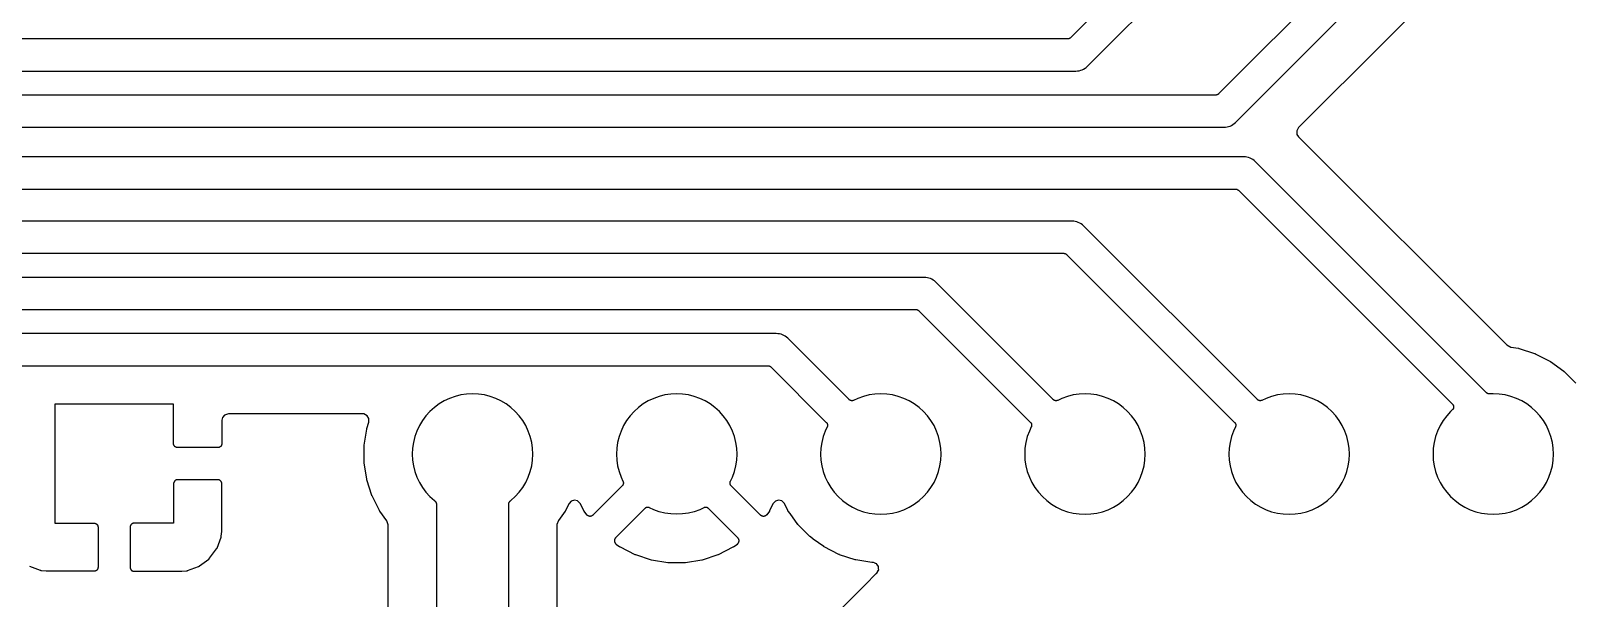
# Model space of a CAD drawing. Header units: metres. Extents: x 46.2 to 140.4, y -137.6 to -43.4.
# Drawn here: x 73.61 to 92.82, y -102.29 to -95.23 of the extents above; entities that cross this region are included whole.
import ezdxf

# ---------------------------------------------------------------- set-up
doc = ezdxf.new("R2010")
doc.units = ezdxf.units.M

msp = doc.modelspace()

# ---------------------------------------------------------------- linework, layer by layer
for points in [[(91.125, -93.275), (88.384, -96.016), (88.383, -96.017), (88.383, -96.018), (88.382, -96.019), (88.381, -96.02), (88.38, -96.02), (88.379, -96.021), (88.378, -96.022), (88.377, -96.022), (88.376, -96.023), (88.375, -96.024), (88.374, -96.024), (88.373, -96.025), (88.371, -96.026), (88.37, -96.026), (88.369, -96.027), (88.368, -96.027), (88.367, -96.028), (88.366, -96.028), (88.365, -96.028), (88.364, -96.029), (88.362, -96.029), (88.361, -96.029), (88.36, -96.03), (88.359, -96.03), (88.358, -96.03), (88.356, -96.03), (88.355, -96.03), (88.354, -96.031), (88.353, -96.031), (88.351, -96.031), (88.35, -96.031), (88.349, -96.031), (70.358, -96.031)], [(88.585, -93.275), (86.544, -95.316), (86.543, -95.317), (86.543, -95.318), (86.542, -95.319), (86.541, -95.32), (86.54, -95.32), (86.539, -95.321), (86.538, -95.322), (86.537, -95.322), (86.536, -95.323), (86.535, -95.324), (86.534, -95.324), (86.533, -95.325), (86.531, -95.326), (86.53, -95.326), (86.529, -95.327), (86.528, -95.327), (86.527, -95.328), (86.526, -95.328), (86.525, -95.328), (86.524, -95.329), (86.522, -95.329), (86.521, -95.329), (86.52, -95.33), (86.519, -95.33), (86.518, -95.33), (86.516, -95.33), (86.515, -95.33), (86.514, -95.331), (86.513, -95.331), (86.511, -95.331), (86.51, -95.331), (86.509, -95.331), (72.198, -95.331)], [(70.256, -96.431), (88.451, -96.431), (88.472, -96.43), (88.492, -96.427), (88.511, -96.422), (88.529, -96.416), (88.547, -96.407), (88.564, -96.397), (88.58, -96.386), (88.595, -96.372), (91.408, -93.558)], [(72.096, -95.731), (86.611, -95.731), (86.632, -95.73), (86.652, -95.727), (86.671, -95.722), (86.689, -95.716), (86.707, -95.707), (86.724, -95.697), (86.74, -95.686), (86.755, -95.672), (88.868, -93.558)], [(91.571, -94.245), (89.381, -96.434), (89.358, -96.477), (89.361, -96.519), (89.38, -96.548), (91.973, -99.141), (92.021, -99.167), (92.116, -99.182), (92.117, -99.182), (92.118, -99.182), (92.119, -99.183), (92.12, -99.183), (92.122, -99.183), (92.123, -99.184), (92.124, -99.184), (92.318, -99.247), (92.319, -99.248), (92.32, -99.248), (92.321, -99.248), (92.323, -99.249), (92.324, -99.249), (92.325, -99.25), (92.326, -99.25), (92.508, -99.343), (92.508, -99.343), (92.508, -99.343), (92.508, -99.343), (92.508, -99.343), (92.509, -99.344), (92.51, -99.344), (92.511, -99.345), (92.512, -99.346), (92.514, -99.347), (92.515, -99.347), (92.68, -99.468), (92.681, -99.468), (92.682, -99.469), (92.683, -99.47), (92.684, -99.47), (92.685, -99.471), (92.685, -99.472), (92.686, -99.473), (92.831, -99.617)], [(68.485, -97.2), (88.596, -97.2), (88.598, -97.2), (88.599, -97.2), (88.6, -97.2), (88.601, -97.2), (88.603, -97.201), (88.604, -97.201), (88.605, -97.201), (88.606, -97.201), (88.607, -97.201), (88.609, -97.202), (88.61, -97.202), (88.611, -97.202), (88.612, -97.203), (88.613, -97.203), (88.614, -97.203), (88.616, -97.204), (88.617, -97.204), (88.618, -97.205), (88.619, -97.205), (88.62, -97.206), (88.621, -97.207), (88.622, -97.207), (88.623, -97.208), (88.624, -97.209), (88.625, -97.209), (88.626, -97.21), (88.627, -97.211), (88.628, -97.211), (88.629, -97.212), (88.63, -97.213), (88.631, -97.214), (88.632, -97.215), (91.296, -99.879), (91.297, -99.88), (91.297, -99.88), (91.298, -99.881), (91.299, -99.882), (91.3, -99.883), (91.3, -99.884), (91.301, -99.885), (91.302, -99.886), (91.303, -99.887), (91.303, -99.888), (91.304, -99.889), (91.304, -99.89), (91.305, -99.892), (91.305, -99.893), (91.306, -99.894), (91.306, -99.895), (91.307, -99.896), (91.307, -99.897), (91.308, -99.898), (91.308, -99.9), (91.308, -99.901), (91.309, -99.902), (91.309, -99.903), (91.309, -99.904), (91.31, -99.905), (91.31, -99.907), (91.31, -99.908), (91.31, -99.909), (91.31, -99.91), (91.31, -99.912), (91.31, -99.913), (91.31, -99.914), (91.31, -99.915), (91.31, -99.916), (91.31, -99.918), (91.31, -99.919), (91.31, -99.92), (91.31, -99.921), (91.31, -99.922), (91.309, -99.923), (91.309, -99.924), (91.309, -99.926), (91.309, -99.927), (91.308, -99.928), (91.308, -99.929), (91.308, -99.93), (91.307, -99.931), (91.307, -99.932), (91.306, -99.933), (91.306, -99.934), (91.306, -99.935), (91.305, -99.936), (91.304, -99.937), (91.304, -99.938), (91.303, -99.939), (91.303, -99.94), (91.302, -99.941), (91.301, -99.942), (91.301, -99.943), (91.3, -99.944), (91.299, -99.945), (91.299, -99.946), (91.298, -99.947), (91.297, -99.948), (91.296, -99.949), (91.296, -99.949), (91.295, -99.95), (91.294, -99.951), (91.273, -99.97), (91.224, -100.024), (91.18, -100.083), (91.142, -100.146), (91.111, -100.213), (91.086, -100.282), (91.068, -100.354), (91.057, -100.426), (91.054, -100.5), (91.057, -100.574), (91.068, -100.646), (91.086, -100.718), (91.111, -100.787), (91.142, -100.854), (91.18, -100.917), (91.224, -100.976), (91.273, -101.03), (91.328, -101.08), (91.387, -101.124), (91.45, -101.161), (91.517, -101.193), (91.586, -101.218), (91.657, -101.236), (91.73, -101.246), (91.804, -101.25), (91.877, -101.246), (91.95, -101.236), (92.021, -101.218), (92.091, -101.193), (92.157, -101.161), (92.22, -101.124), (92.279, -101.08), (92.334, -101.03), (92.383, -100.976), (92.427, -100.917), (92.465, -100.854), (92.496, -100.787), (92.521, -100.718), (92.539, -100.646), (92.55, -100.574), (92.554, -100.5), (92.55, -100.426), (92.539, -100.354), (92.521, -100.282), (92.496, -100.213), (92.465, -100.146), (92.427, -100.083), (92.383, -100.024), (92.334, -99.97), (92.279, -99.92), (92.22, -99.876), (92.157, -99.839), (92.091, -99.807), (92.021, -99.782), (91.95, -99.764), (91.877, -99.754), (91.804, -99.75), (91.759, -99.752), (91.757, -99.752), (91.756, -99.752), (91.755, -99.752), (91.754, -99.752), (91.752, -99.752), (91.751, -99.752), (91.75, -99.752), (91.749, -99.752), (91.748, -99.752), (91.746, -99.751), (91.745, -99.751), (91.744, -99.751), (91.743, -99.751), (91.742, -99.75), (91.74, -99.75), (91.739, -99.749), (91.738, -99.749), (91.737, -99.749), (91.736, -99.748), (91.735, -99.748), (91.734, -99.747), (91.732, -99.746), (91.731, -99.746), (91.73, -99.745), (91.729, -99.745), (91.728, -99.744), (91.727, -99.743), (91.726, -99.742), (91.725, -99.742), (91.724, -99.741), (91.723, -99.74), (91.722, -99.739), (91.722, -99.739), (91.721, -99.738), (88.842, -96.859), (88.827, -96.845), (88.811, -96.834), (88.794, -96.824), (88.777, -96.815), (88.758, -96.809), (88.739, -96.804), (88.72, -96.801), (88.699, -96.8), (68.587, -96.8)], [(66.238, -98), (86.46, -98), (86.461, -98), (86.462, -98), (86.464, -98), (86.465, -98), (86.466, -98.001), (86.467, -98.001), (86.469, -98.001), (86.47, -98.001), (86.471, -98.001), (86.472, -98.002), (86.473, -98.002), (86.475, -98.002), (86.476, -98.003), (86.477, -98.003), (86.478, -98.003), (86.479, -98.004), (86.48, -98.004), (86.481, -98.005), (86.482, -98.005), (86.484, -98.006), (86.485, -98.007), (86.486, -98.007), (86.487, -98.008), (86.488, -98.009), (86.489, -98.009), (86.49, -98.01), (86.491, -98.011), (86.492, -98.011), (86.493, -98.012), (86.494, -98.013), (86.494, -98.014), (86.495, -98.015), (88.585, -100.105), (88.586, -100.106), (88.587, -100.106), (88.588, -100.107), (88.589, -100.108), (88.589, -100.109), (88.59, -100.11), (88.591, -100.111), (88.592, -100.112), (88.592, -100.113), (88.593, -100.114), (88.593, -100.115), (88.594, -100.116), (88.595, -100.118), (88.595, -100.119), (88.596, -100.12), (88.596, -100.121), (88.597, -100.122), (88.597, -100.123), (88.597, -100.124), (88.598, -100.126), (88.598, -100.127), (88.598, -100.128), (88.599, -100.129), (88.599, -100.13), (88.599, -100.132), (88.599, -100.133), (88.6, -100.134), (88.6, -100.135), (88.6, -100.136), (88.6, -100.138), (88.6, -100.139), (88.6, -100.14), (88.6, -100.141), (88.6, -100.143), (88.6, -100.144), (88.6, -100.145), (88.6, -100.146), (88.599, -100.147), (88.599, -100.148), (88.599, -100.15), (88.599, -100.151), (88.598, -100.152), (88.598, -100.154), (88.598, -100.155), (88.597, -100.156), (88.597, -100.157), (88.597, -100.158), (88.596, -100.159), (88.596, -100.16), (88.595, -100.161), (88.571, -100.213), (88.546, -100.282), (88.528, -100.354), (88.517, -100.426), (88.514, -100.5), (88.517, -100.574), (88.528, -100.646), (88.546, -100.718), (88.571, -100.787), (88.602, -100.854), (88.64, -100.917), (88.684, -100.976), (88.733, -101.03), (88.788, -101.08), (88.847, -101.124), (88.91, -101.161), (88.977, -101.193), (89.046, -101.218), (89.117, -101.236), (89.19, -101.246), (89.264, -101.25), (89.337, -101.246), (89.41, -101.236), (89.481, -101.218), (89.551, -101.193), (89.617, -101.161), (89.68, -101.124), (89.739, -101.08), (89.794, -101.03), (89.843, -100.976), (89.887, -100.917), (89.925, -100.854), (89.956, -100.787), (89.981, -100.718), (89.999, -100.646), (90.01, -100.574), (90.014, -100.5), (90.01, -100.426), (89.999, -100.354), (89.981, -100.282), (89.956, -100.213), (89.925, -100.146), (89.887, -100.083), (89.843, -100.024), (89.794, -99.97), (89.739, -99.92), (89.68, -99.876), (89.617, -99.839), (89.551, -99.807), (89.481, -99.782), (89.41, -99.764), (89.337, -99.754), (89.264, -99.75), (89.19, -99.754), (89.117, -99.764), (89.046, -99.782), (88.977, -99.807), (88.925, -99.832), (88.924, -99.832), (88.923, -99.833), (88.921, -99.833), (88.92, -99.833), (88.919, -99.834), (88.918, -99.834), (88.917, -99.834), (88.916, -99.835), (88.915, -99.835), (88.913, -99.835), (88.912, -99.836), (88.911, -99.836), (88.91, -99.836), (88.909, -99.836), (88.908, -99.836), (88.906, -99.836), (88.905, -99.836), (88.904, -99.836), (88.902, -99.836), (88.901, -99.836), (88.9, -99.836), (88.899, -99.836), (88.898, -99.836), (88.896, -99.836), (88.895, -99.836), (88.894, -99.835), (88.893, -99.835), (88.892, -99.835), (88.89, -99.835), (88.889, -99.834), (88.888, -99.834), (88.887, -99.833), (88.886, -99.833), (88.885, -99.833), (88.883, -99.832), (88.882, -99.832), (88.881, -99.831), (88.88, -99.83), (88.879, -99.83), (88.878, -99.829), (88.877, -99.829), (88.876, -99.828), (88.875, -99.827), (88.874, -99.826), (88.873, -99.826), (88.872, -99.825), (88.871, -99.824), (88.87, -99.823), (88.869, -99.823), (88.868, -99.822), (86.706, -97.659), (86.691, -97.645), (86.675, -97.634), (86.658, -97.624), (86.64, -97.615), (86.622, -97.609), (86.603, -97.604), (86.583, -97.601), (86.562, -97.6), (66.34, -97.6)], [(64.905, -98.7), (84.62, -98.7), (84.621, -98.7), (84.622, -98.7), (84.624, -98.7), (84.625, -98.7), (84.626, -98.701), (84.627, -98.701), (84.629, -98.701), (84.63, -98.701), (84.631, -98.701), (84.632, -98.702), (84.633, -98.702), (84.635, -98.702), (84.636, -98.703), (84.637, -98.703), (84.638, -98.703), (84.639, -98.704), (84.64, -98.704), (84.641, -98.705), (84.642, -98.705), (84.644, -98.706), (84.645, -98.707), (84.646, -98.707), (84.647, -98.708), (84.648, -98.709), (84.649, -98.709), (84.65, -98.71), (84.651, -98.711), (84.652, -98.711), (84.653, -98.712), (84.654, -98.713), (84.654, -98.714), (84.655, -98.715), (86.045, -100.105), (86.046, -100.106), (86.047, -100.106), (86.048, -100.107), (86.049, -100.108), (86.049, -100.109), (86.05, -100.11), (86.051, -100.111), (86.052, -100.112), (86.052, -100.113), (86.053, -100.114), (86.053, -100.115), (86.054, -100.116), (86.055, -100.118), (86.055, -100.119), (86.056, -100.12), (86.056, -100.121), (86.057, -100.122), (86.057, -100.123), (86.057, -100.124), (86.058, -100.126), (86.058, -100.127), (86.058, -100.128), (86.059, -100.129), (86.059, -100.13), (86.059, -100.132), (86.059, -100.133), (86.06, -100.134), (86.06, -100.135), (86.06, -100.136), (86.06, -100.138), (86.06, -100.139), (86.06, -100.14), (86.06, -100.141), (86.06, -100.143), (86.06, -100.144), (86.06, -100.145), (86.06, -100.146), (86.059, -100.147), (86.059, -100.148), (86.059, -100.15), (86.059, -100.151), (86.058, -100.152), (86.058, -100.154), (86.058, -100.155), (86.057, -100.156), (86.057, -100.157), (86.057, -100.158), (86.056, -100.159), (86.056, -100.16), (86.055, -100.161), (86.031, -100.213), (86.006, -100.282), (85.988, -100.354), (85.977, -100.426), (85.974, -100.5), (85.977, -100.574), (85.988, -100.646), (86.006, -100.718), (86.031, -100.787), (86.062, -100.854), (86.1, -100.917), (86.144, -100.976), (86.193, -101.03), (86.248, -101.08), (86.307, -101.124), (86.37, -101.161), (86.437, -101.193), (86.506, -101.218), (86.577, -101.236), (86.65, -101.246), (86.724, -101.25), (86.797, -101.246), (86.87, -101.236), (86.941, -101.218), (87.011, -101.193), (87.077, -101.161), (87.14, -101.124), (87.199, -101.08), (87.254, -101.03), (87.303, -100.976), (87.347, -100.917), (87.385, -100.854), (87.416, -100.787), (87.441, -100.718), (87.459, -100.646), (87.47, -100.574), (87.474, -100.5), (87.47, -100.426), (87.459, -100.354), (87.441, -100.282), (87.416, -100.213), (87.385, -100.146), (87.347, -100.083), (87.303, -100.024), (87.254, -99.97), (87.199, -99.92), (87.14, -99.876), (87.077, -99.839), (87.011, -99.807), (86.941, -99.782), (86.87, -99.764), (86.797, -99.754), (86.724, -99.75), (86.65, -99.754), (86.577, -99.764), (86.506, -99.782), (86.437, -99.807), (86.385, -99.832), (86.384, -99.832), (86.383, -99.833), (86.381, -99.833), (86.38, -99.833), (86.379, -99.834), (86.378, -99.834), (86.377, -99.834), (86.376, -99.835), (86.375, -99.835), (86.373, -99.835), (86.372, -99.836), (86.371, -99.836), (86.37, -99.836), (86.369, -99.836), (86.368, -99.836), (86.366, -99.836), (86.365, -99.836), (86.364, -99.836), (86.362, -99.836), (86.361, -99.836), (86.36, -99.836), (86.359, -99.836), (86.358, -99.836), (86.356, -99.836), (86.355, -99.836), (86.354, -99.835), (86.353, -99.835), (86.352, -99.835), (86.35, -99.835), (86.349, -99.834), (86.348, -99.834), (86.347, -99.833), (86.346, -99.833), (86.345, -99.833), (86.343, -99.832), (86.342, -99.832), (86.341, -99.831), (86.34, -99.83), (86.339, -99.83), (86.338, -99.829), (86.337, -99.829), (86.336, -99.828), (86.335, -99.827), (86.334, -99.826), (86.333, -99.826), (86.332, -99.825), (86.331, -99.824), (86.33, -99.823), (86.329, -99.823), (86.328, -99.822), (84.866, -98.359), (84.851, -98.345), (84.835, -98.334), (84.818, -98.324), (84.8, -98.315), (84.782, -98.309), (84.763, -98.304), (84.743, -98.301), (84.722, -98.3), (65.007, -98.3)], [(63.065, -99.4), (82.78, -99.4), (82.781, -99.4), (82.782, -99.4), (82.784, -99.4), (82.785, -99.4), (82.786, -99.401), (82.787, -99.401), (82.789, -99.401), (82.79, -99.401), (82.791, -99.401), (82.792, -99.402), (82.793, -99.402), (82.795, -99.402), (82.796, -99.403), (82.797, -99.403), (82.798, -99.403), (82.799, -99.404), (82.8, -99.404), (82.801, -99.405), (82.802, -99.405), (82.804, -99.406), (82.805, -99.407), (82.806, -99.407), (82.807, -99.408), (82.808, -99.409), (82.809, -99.409), (82.81, -99.41), (82.811, -99.411), (82.812, -99.411), (82.813, -99.412), (82.814, -99.413), (82.814, -99.414), (82.815, -99.415), (83.505, -100.105), (83.506, -100.106), (83.507, -100.106), (83.508, -100.107), (83.509, -100.108), (83.509, -100.109), (83.51, -100.11), (83.511, -100.111), (83.512, -100.112), (83.512, -100.113), (83.513, -100.114), (83.513, -100.115), (83.514, -100.116), (83.515, -100.118), (83.515, -100.119), (83.516, -100.12), (83.516, -100.121), (83.517, -100.122), (83.517, -100.123), (83.517, -100.124), (83.518, -100.126), (83.518, -100.127), (83.518, -100.128), (83.519, -100.129), (83.519, -100.13), (83.519, -100.132), (83.519, -100.133), (83.52, -100.134), (83.52, -100.135), (83.52, -100.136), (83.52, -100.138), (83.52, -100.139), (83.52, -100.14), (83.52, -100.141), (83.52, -100.143), (83.52, -100.144), (83.52, -100.145), (83.52, -100.146), (83.519, -100.147), (83.519, -100.148), (83.519, -100.15), (83.519, -100.151), (83.518, -100.152), (83.518, -100.154), (83.518, -100.155), (83.517, -100.156), (83.517, -100.157), (83.517, -100.158), (83.516, -100.159), (83.516, -100.16), (83.515, -100.161), (83.491, -100.213), (83.466, -100.282), (83.448, -100.354), (83.437, -100.426), (83.434, -100.5), (83.437, -100.574), (83.448, -100.646), (83.466, -100.718), (83.491, -100.787), (83.522, -100.854), (83.56, -100.917), (83.604, -100.976), (83.653, -101.03), (83.708, -101.08), (83.767, -101.124), (83.83, -101.161), (83.897, -101.193), (83.966, -101.218), (84.037, -101.236), (84.11, -101.246), (84.184, -101.25), (84.257, -101.246), (84.33, -101.236), (84.401, -101.218), (84.471, -101.193), (84.537, -101.161), (84.6, -101.124), (84.659, -101.08), (84.714, -101.03), (84.763, -100.976), (84.807, -100.917), (84.845, -100.854), (84.876, -100.787), (84.901, -100.718), (84.919, -100.646), (84.93, -100.574), (84.934, -100.5), (84.93, -100.426), (84.919, -100.354), (84.901, -100.282), (84.876, -100.213), (84.845, -100.146), (84.807, -100.083), (84.763, -100.024), (84.714, -99.97), (84.659, -99.92), (84.6, -99.876), (84.537, -99.839), (84.471, -99.807), (84.401, -99.782), (84.33, -99.764), (84.257, -99.754), (84.184, -99.75), (84.11, -99.754), (84.037, -99.764), (83.966, -99.782), (83.897, -99.807), (83.845, -99.832), (83.844, -99.832), (83.843, -99.833), (83.841, -99.833), (83.84, -99.833), (83.839, -99.834), (83.838, -99.834), (83.837, -99.834), (83.836, -99.835), (83.835, -99.835), (83.833, -99.835), (83.832, -99.836), (83.831, -99.836), (83.83, -99.836), (83.829, -99.836), (83.828, -99.836), (83.826, -99.836), (83.825, -99.836), (83.824, -99.836), (83.822, -99.836), (83.821, -99.836), (83.82, -99.836), (83.819, -99.836), (83.818, -99.836), (83.816, -99.836), (83.815, -99.836), (83.814, -99.835), (83.813, -99.835), (83.812, -99.835), (83.81, -99.835), (83.809, -99.834), (83.808, -99.834), (83.807, -99.833), (83.806, -99.833), (83.805, -99.833), (83.803, -99.832), (83.802, -99.832), (83.801, -99.831), (83.8, -99.83), (83.799, -99.83), (83.798, -99.829), (83.797, -99.829), (83.796, -99.828), (83.795, -99.827), (83.794, -99.826), (83.793, -99.826), (83.792, -99.825), (83.791, -99.824), (83.79, -99.823), (83.789, -99.823), (83.788, -99.822), (83.026, -99.059), (83.011, -99.045), (82.995, -99.034), (82.978, -99.024), (82.96, -99.015), (82.942, -99.009), (82.923, -99.004), (82.903, -99.001), (82.882, -99), (63.167, -99)], [(78.053, -104.702), (78.053, -101.383), (78.038, -101.331), (77.951, -101.211), (77.95, -101.21), (77.949, -101.209), (77.949, -101.208), (77.948, -101.207), (77.947, -101.205), (77.947, -101.204), (77.854, -101.022), (77.853, -101.021), (77.853, -101.02), (77.852, -101.019), (77.852, -101.018), (77.851, -101.017), (77.851, -101.016), (77.851, -101.015), (77.788, -100.82), (77.787, -100.819), (77.787, -100.818), (77.787, -100.817), (77.786, -100.816), (77.786, -100.814), (77.786, -100.813), (77.786, -100.812), (77.754, -100.61), (77.754, -100.609), (77.753, -100.608), (77.753, -100.607), (77.753, -100.606), (77.753, -100.604), (77.753, -100.603), (77.753, -100.602), (77.753, -100.398), (77.753, -100.397), (77.753, -100.396), (77.753, -100.394), (77.753, -100.393), (77.753, -100.392), (77.754, -100.391), (77.754, -100.39), (77.786, -100.188), (77.786, -100.187), (77.786, -100.186), (77.786, -100.186), (77.786, -100.185), (77.787, -100.184), (77.787, -100.183), (77.787, -100.181), (77.788, -100.18), (77.812, -100.104), (77.814, -100.056), (77.793, -100.022), (77.752, -100.001), (77.742, -100.001), (76.065, -100.001), (76.019, -100.014), (75.991, -100.046), (75.984, -100.08), (75.984, -100.37), (75.984, -100.371), (75.984, -100.372), (75.983, -100.374), (75.983, -100.375), (75.983, -100.376), (75.983, -100.377), (75.983, -100.379), (75.983, -100.38), (75.982, -100.381), (75.982, -100.382), (75.982, -100.383), (75.981, -100.385), (75.981, -100.386), (75.981, -100.387), (75.98, -100.388), (75.98, -100.389), (75.979, -100.39), (75.979, -100.391), (75.978, -100.392), (75.978, -100.394), (75.977, -100.395), (75.976, -100.396), (75.976, -100.397), (75.975, -100.398), (75.974, -100.399), (75.974, -100.4), (75.973, -100.401), (75.972, -100.402), (75.971, -100.403), (75.971, -100.404), (75.97, -100.404), (75.969, -100.405), (75.968, -100.406), (75.967, -100.407), (75.966, -100.408), (75.965, -100.409), (75.964, -100.409), (75.963, -100.41), (75.962, -100.411), (75.961, -100.412), (75.96, -100.412), (75.959, -100.413), (75.958, -100.414), (75.957, -100.414), (75.956, -100.415), (75.955, -100.415), (75.954, -100.416), (75.953, -100.416), (75.952, -100.417), (75.95, -100.417), (75.949, -100.417), (75.948, -100.418), (75.947, -100.418), (75.946, -100.419), (75.945, -100.419), (75.943, -100.419), (75.942, -100.419), (75.941, -100.419), (75.94, -100.42), (75.939, -100.42), (75.937, -100.42), (75.936, -100.42), (75.935, -100.42), (75.934, -100.42), (75.434, -100.42), (75.432, -100.42), (75.431, -100.42), (75.43, -100.42), (75.429, -100.42), (75.427, -100.42), (75.426, -100.419), (75.425, -100.419), (75.424, -100.419), (75.423, -100.419), (75.421, -100.419), (75.42, -100.418), (75.419, -100.418), (75.418, -100.417), (75.417, -100.417), (75.416, -100.417), (75.414, -100.416), (75.413, -100.416), (75.412, -100.415), (75.411, -100.415), (75.41, -100.414), (75.409, -100.414), (75.408, -100.413), (75.407, -100.412), (75.406, -100.412), (75.405, -100.411), (75.404, -100.41), (75.403, -100.409), (75.402, -100.409), (75.401, -100.408), (75.4, -100.407), (75.399, -100.406), (75.398, -100.405), (75.397, -100.404), (75.397, -100.404), (75.396, -100.403), (75.395, -100.402), (75.394, -100.401), (75.393, -100.4), (75.393, -100.399), (75.392, -100.398), (75.391, -100.397), (75.391, -100.396), (75.39, -100.395), (75.39, -100.394), (75.389, -100.392), (75.388, -100.391), (75.388, -100.39), (75.387, -100.389), (75.387, -100.388), (75.387, -100.387), (75.386, -100.386), (75.386, -100.385), (75.385, -100.383), (75.385, -100.382), (75.385, -100.381), (75.385, -100.38), (75.384, -100.379), (75.384, -100.377), (75.384, -100.376), (75.384, -100.375), (75.384, -100.374), (75.384, -100.372), (75.384, -100.371), (75.384, -100.37), (75.384, -99.88), (73.904, -99.88), (73.904, -101.36), (74.394, -101.36), (74.395, -101.36), (74.396, -101.36), (74.397, -101.36), (74.399, -101.36), (74.4, -101.36), (74.401, -101.361), (74.402, -101.361), (74.403, -101.361), (74.405, -101.361), (74.406, -101.361), (74.407, -101.362), (74.408, -101.362), (74.409, -101.363), (74.41, -101.363), (74.412, -101.363), (74.413, -101.364), (74.414, -101.364), (74.415, -101.365), (74.416, -101.365), (74.417, -101.366), (74.418, -101.366), (74.419, -101.367), (74.42, -101.368), (74.421, -101.368), (74.422, -101.369), (74.423, -101.37), (74.424, -101.371), (74.425, -101.371), (74.426, -101.372), (74.427, -101.373), (74.428, -101.374), (74.429, -101.375), (74.43, -101.376), (74.431, -101.376), (74.431, -101.377), (74.432, -101.378), (74.433, -101.379), (74.434, -101.38), (74.434, -101.381), (74.435, -101.382), (74.436, -101.383), (74.436, -101.384), (74.437, -101.385), (74.438, -101.386), (74.438, -101.388), (74.439, -101.389), (74.439, -101.39), (74.44, -101.391), (74.44, -101.392), (74.441, -101.393), (74.441, -101.394), (74.441, -101.395), (74.442, -101.397), (74.442, -101.398), (74.442, -101.399), (74.443, -101.4), (74.443, -101.401), (74.443, -101.403), (74.443, -101.404), (74.443, -101.405), (74.443, -101.406), (74.444, -101.408), (74.444, -101.409), (74.444, -101.41), (74.444, -101.91), (74.444, -101.911), (74.444, -101.912), (74.443, -101.914), (74.443, -101.915), (74.443, -101.916), (74.443, -101.917), (74.443, -101.919), (74.443, -101.92), (74.442, -101.921), (74.442, -101.922), (74.442, -101.923), (74.441, -101.925), (74.441, -101.926), (74.441, -101.927), (74.44, -101.928), (74.44, -101.929), (74.439, -101.93), (74.439, -101.931), (74.438, -101.932), (74.438, -101.934), (74.437, -101.935), (74.436, -101.936), (74.436, -101.937), (74.435, -101.938), (74.434, -101.939), (74.434, -101.94), (74.433, -101.941), (74.432, -101.942), (74.431, -101.943), (74.431, -101.944), (74.43, -101.944), (74.429, -101.945), (74.428, -101.946), (74.427, -101.947), (74.426, -101.948), (74.425, -101.949), (74.424, -101.949), (74.423, -101.95), (74.422, -101.951), (74.421, -101.952), (74.42, -101.952), (74.419, -101.953), (74.418, -101.954), (74.417, -101.954), (74.416, -101.955), (74.415, -101.955), (74.414, -101.956), (74.413, -101.956), (74.412, -101.957), (74.41, -101.957), (74.409, -101.957), (74.408, -101.958), (74.407, -101.958), (74.406, -101.959), (74.405, -101.959), (74.403, -101.959), (74.402, -101.959), (74.401, -101.959), (74.4, -101.96), (74.399, -101.96), (74.397, -101.96), (74.396, -101.96), (74.395, -101.96), (74.394, -101.96), (73.806, -101.96), (73.804, -101.96), (73.803, -101.96), (73.803, -101.96), (73.802, -101.96), (73.8, -101.96), (73.741, -101.953), (73.74, -101.953), (73.739, -101.953), (73.737, -101.953), (73.736, -101.953), (73.735, -101.952), (73.734, -101.952), (73.732, -101.952), (73.732, -101.952), (73.732, -101.951), (73.731, -101.951), (73.73, -101.951), (73.729, -101.95), (73.594, -101.9)], [(79.554, -104.396), (79.554, -101.124), (79.554, -101.123), (79.554, -101.121), (79.554, -101.12), (79.554, -101.119), (79.554, -101.118), (79.554, -101.117), (79.555, -101.116), (79.555, -101.115), (79.555, -101.113), (79.555, -101.112), (79.555, -101.111), (79.556, -101.11), (79.556, -101.109), (79.556, -101.108), (79.557, -101.107), (79.557, -101.106), (79.558, -101.104), (79.558, -101.103), (79.559, -101.102), (79.559, -101.101), (79.56, -101.1), (79.56, -101.099), (79.561, -101.098), (79.561, -101.097), (79.562, -101.096), (79.563, -101.095), (79.563, -101.094), (79.564, -101.093), (79.565, -101.093), (79.566, -101.092), (79.566, -101.091), (79.567, -101.09), (79.568, -101.089), (79.569, -101.088), (79.57, -101.087), (79.57, -101.087), (79.571, -101.086), (79.572, -101.085), (79.573, -101.084), (79.574, -101.084), (79.579, -101.08), (79.634, -101.03), (79.683, -100.976), (79.727, -100.917), (79.765, -100.854), (79.796, -100.787), (79.821, -100.718), (79.839, -100.646), (79.85, -100.574), (79.854, -100.5), (79.85, -100.426), (79.839, -100.354), (79.821, -100.282), (79.796, -100.213), (79.765, -100.146), (79.727, -100.083), (79.683, -100.024), (79.634, -99.97), (79.579, -99.92), (79.52, -99.876), (79.457, -99.839), (79.391, -99.807), (79.321, -99.782), (79.25, -99.764), (79.177, -99.754), (79.104, -99.75), (79.03, -99.754), (78.957, -99.764), (78.886, -99.782), (78.817, -99.807), (78.75, -99.839), (78.687, -99.876), (78.628, -99.92), (78.573, -99.97), (78.524, -100.024), (78.48, -100.083), (78.442, -100.146), (78.411, -100.213), (78.386, -100.282), (78.368, -100.354), (78.357, -100.426), (78.354, -100.5), (78.357, -100.574), (78.368, -100.646), (78.386, -100.718), (78.411, -100.787), (78.442, -100.854), (78.48, -100.917), (78.524, -100.976), (78.573, -101.03), (78.628, -101.08), (78.633, -101.084), (78.634, -101.084), (78.635, -101.085), (78.636, -101.086), (78.637, -101.087), (78.638, -101.088), (78.639, -101.089), (78.64, -101.09), (78.641, -101.091), (78.642, -101.092), (78.642, -101.093), (78.643, -101.094), (78.644, -101.095), (78.645, -101.096), (78.645, -101.097), (78.646, -101.098), (78.647, -101.099), (78.647, -101.1), (78.648, -101.101), (78.649, -101.102), (78.649, -101.104), (78.65, -101.105), (78.65, -101.106), (78.651, -101.107), (78.651, -101.109), (78.651, -101.11), (78.652, -101.111), (78.652, -101.112), (78.652, -101.114), (78.653, -101.115), (78.653, -101.116), (78.653, -101.117), (78.653, -101.119), (78.653, -101.12), (78.653, -101.121), (78.653, -101.123), (78.653, -101.124), (78.653, -104.602)], [(83.03, -103.084), (83.987, -102.127), (83.988, -102.127), (84.127, -101.988), (84.128, -101.987), (84.129, -101.986), (84.13, -101.985), (84.13, -101.984), (84.131, -101.983), (84.132, -101.983), (84.133, -101.982), (84.134, -101.982), (84.144, -101.963), (84.144, -101.963), (84.145, -101.962), (84.145, -101.961), (84.146, -101.96), (84.147, -101.959), (84.156, -101.945), (84.156, -101.945), (84.157, -101.944), (84.157, -101.942), (84.157, -101.942), (84.156, -101.925), (84.156, -101.924), (84.156, -101.923), (84.156, -101.922), (84.156, -101.921), (84.156, -101.904), (84.156, -101.903), (84.156, -101.902), (84.155, -101.901), (84.145, -101.888), (84.145, -101.887), (84.144, -101.886), (84.143, -101.885), (84.143, -101.884), (84.134, -101.87), (84.134, -101.869), (84.133, -101.869), (84.132, -101.868), (84.116, -101.862), (84.115, -101.862), (84.114, -101.861), (84.113, -101.861), (84.112, -101.86), (84.094, -101.851), (84.093, -101.851), (84.092, -101.851), (84.092, -101.851), (84.092, -101.851), (84.09, -101.851), (84.084, -101.851), (84.081, -101.851), (84.08, -101.851), (84.079, -101.85), (84.078, -101.85), (84.077, -101.85), (84.075, -101.85), (84.074, -101.85), (84.073, -101.85), (83.871, -101.818), (83.87, -101.818), (83.869, -101.818), (83.868, -101.817), (83.867, -101.817), (83.865, -101.817), (83.865, -101.816), (83.864, -101.816), (83.669, -101.753), (83.668, -101.752), (83.667, -101.752), (83.666, -101.752), (83.665, -101.751), (83.663, -101.751), (83.663, -101.75), (83.662, -101.75), (83.479, -101.657), (83.479, -101.657), (83.478, -101.656), (83.477, -101.656), (83.476, -101.655), (83.475, -101.654), (83.474, -101.653), (83.473, -101.653), (83.342, -101.558), (83.307, -101.532), (83.306, -101.532), (83.305, -101.531), (83.304, -101.53), (83.304, -101.53), (83.304, -101.53), (83.303, -101.529), (83.302, -101.528), (83.301, -101.527), (83.156, -101.383), (83.155, -101.382), (83.155, -101.381), (83.154, -101.38), (83.153, -101.379), (83.153, -101.379), (83.153, -101.378), (83.152, -101.377), (83.151, -101.377), (83.054, -101.242), (83.031, -101.211), (83.03, -101.21), (83.029, -101.209), (83.029, -101.208), (83.028, -101.207), (83.027, -101.205), (83.027, -101.204), (82.983, -101.117), (82.95, -101.083), (82.91, -101.073), (82.871, -101.086), (82.845, -101.117), (82.8, -101.204), (82.8, -101.204), (82.8, -101.205), (82.799, -101.206), (82.798, -101.207), (82.798, -101.208), (82.797, -101.209), (82.797, -101.209), (82.796, -101.21), (82.796, -101.211), (82.764, -101.255), (82.763, -101.256), (82.762, -101.257), (82.762, -101.258), (82.761, -101.259), (82.76, -101.26), (82.759, -101.26), (82.759, -101.261), (82.759, -101.261), (82.758, -101.262), (82.757, -101.263), (82.756, -101.264), (82.755, -101.264), (82.754, -101.265), (82.753, -101.266), (82.752, -101.267), (82.751, -101.267), (82.75, -101.268), (82.749, -101.269), (82.748, -101.269), (82.747, -101.27), (82.746, -101.271), (82.745, -101.271), (82.743, -101.272), (82.742, -101.272), (82.741, -101.273), (82.74, -101.273), (82.739, -101.273), (82.738, -101.274), (82.736, -101.274), (82.735, -101.274), (82.734, -101.275), (82.733, -101.275), (82.732, -101.275), (82.73, -101.275), (82.729, -101.276), (82.728, -101.276), (82.727, -101.276), (82.726, -101.276), (82.724, -101.276), (82.723, -101.276), (82.722, -101.276), (82.721, -101.276), (82.719, -101.276), (82.718, -101.276), (82.717, -101.276), (82.716, -101.275), (82.715, -101.275), (82.713, -101.275), (82.712, -101.275), (82.711, -101.274), (82.71, -101.274), (82.709, -101.274), (82.707, -101.273), (82.706, -101.273), (82.705, -101.273), (82.704, -101.272), (82.703, -101.272), (82.702, -101.271), (82.701, -101.271), (82.7, -101.27), (82.698, -101.269), (82.697, -101.269), (82.696, -101.268), (82.695, -101.267), (82.694, -101.267), (82.693, -101.266), (82.692, -101.265), (82.691, -101.265), (82.69, -101.264), (82.69, -101.263), (82.689, -101.262), (82.688, -101.261), (82.322, -100.895), (82.321, -100.895), (82.32, -100.894), (82.319, -100.893), (82.319, -100.892), (82.318, -100.891), (82.317, -100.89), (82.316, -100.889), (82.316, -100.888), (82.315, -100.887), (82.314, -100.886), (82.314, -100.885), (82.313, -100.884), (82.313, -100.883), (82.312, -100.881), (82.312, -100.88), (82.311, -100.879), (82.311, -100.878), (82.31, -100.877), (82.31, -100.876), (82.309, -100.875), (82.309, -100.873), (82.309, -100.872), (82.308, -100.871), (82.308, -100.87), (82.308, -100.869), (82.308, -100.867), (82.308, -100.866), (82.307, -100.865), (82.307, -100.864), (82.307, -100.863), (82.307, -100.861), (82.307, -100.86), (82.307, -100.859), (82.307, -100.857), (82.307, -100.856), (82.307, -100.855), (82.308, -100.854), (82.308, -100.853), (82.308, -100.852), (82.308, -100.85), (82.308, -100.849), (82.309, -100.848), (82.309, -100.846), (82.309, -100.845), (82.31, -100.844), (82.31, -100.843), (82.31, -100.842), (82.311, -100.841), (82.311, -100.84), (82.312, -100.839), (82.336, -100.787), (82.361, -100.718), (82.379, -100.646), (82.39, -100.574), (82.394, -100.5), (82.39, -100.426), (82.379, -100.354), (82.361, -100.282), (82.336, -100.213), (82.305, -100.146), (82.267, -100.083), (82.223, -100.024), (82.174, -99.97), (82.119, -99.92), (82.06, -99.876), (81.997, -99.839), (81.931, -99.807), (81.861, -99.782), (81.79, -99.764), (81.717, -99.754), (81.644, -99.75), (81.57, -99.754), (81.497, -99.764), (81.426, -99.782), (81.357, -99.807), (81.29, -99.839), (81.227, -99.876), (81.168, -99.92), (81.113, -99.97), (81.064, -100.024), (81.02, -100.083), (80.982, -100.146), (80.951, -100.213), (80.926, -100.282), (80.908, -100.354), (80.897, -100.426), (80.894, -100.5), (80.897, -100.574), (80.908, -100.646), (80.926, -100.718), (80.951, -100.787), (80.975, -100.839), (80.976, -100.84), (80.976, -100.841), (80.977, -100.842), (80.977, -100.843), (80.977, -100.844), (80.978, -100.845), (80.978, -100.846), (80.978, -100.847), (80.979, -100.848), (80.979, -100.849), (80.979, -100.85), (80.979, -100.851), (80.979, -100.852), (80.98, -100.853), (80.98, -100.855), (80.98, -100.856), (80.98, -100.857), (80.98, -100.858), (80.98, -100.859), (80.98, -100.86), (80.98, -100.861), (80.98, -100.863), (80.98, -100.864), (80.98, -100.865), (80.98, -100.866), (80.979, -100.867), (80.979, -100.869), (80.979, -100.87), (80.979, -100.871), (80.978, -100.872), (80.978, -100.873), (80.978, -100.875), (80.977, -100.876), (80.977, -100.877), (80.977, -100.878), (80.976, -100.879), (80.976, -100.88), (80.975, -100.881), (80.975, -100.883), (80.974, -100.884), (80.974, -100.885), (80.973, -100.886), (80.972, -100.887), (80.972, -100.888), (80.971, -100.889), (80.97, -100.89), (80.969, -100.891), (80.969, -100.892), (80.968, -100.893), (80.967, -100.894), (80.966, -100.895), (80.965, -100.895), (80.599, -101.261), (80.599, -101.262), (80.598, -101.263), (80.597, -101.264), (80.596, -101.265), (80.595, -101.265), (80.594, -101.266), (80.593, -101.267), (80.592, -101.267), (80.591, -101.268), (80.59, -101.269), (80.589, -101.269), (80.588, -101.27), (80.587, -101.271), (80.586, -101.271), (80.584, -101.272), (80.583, -101.272), (80.582, -101.273), (80.581, -101.273), (80.58, -101.273), (80.579, -101.274), (80.577, -101.274), (80.576, -101.274), (80.575, -101.275), (80.574, -101.275), (80.573, -101.275), (80.571, -101.275), (80.57, -101.276), (80.569, -101.276), (80.568, -101.276), (80.567, -101.276), (80.565, -101.276), (80.564, -101.276), (80.563, -101.276), (80.562, -101.276), (80.561, -101.276), (80.559, -101.276), (80.558, -101.276), (80.557, -101.275), (80.556, -101.275), (80.555, -101.275), (80.554, -101.275), (80.552, -101.275), (80.551, -101.274), (80.55, -101.274), (80.549, -101.274), (80.548, -101.273), (80.547, -101.273), (80.546, -101.272), (80.545, -101.272), (80.544, -101.271), (80.542, -101.271), (80.541, -101.27), (80.54, -101.27), (80.539, -101.269), (80.538, -101.269), (80.537, -101.268), (80.536, -101.267), (80.535, -101.267), (80.534, -101.266), (80.533, -101.265), (80.533, -101.265), (80.532, -101.264), (80.531, -101.263), (80.53, -101.262), (80.529, -101.262), (80.528, -101.261), (80.527, -101.26), (80.527, -101.259), (80.526, -101.258), (80.525, -101.257), (80.524, -101.256), (80.524, -101.255), (80.491, -101.211), (80.491, -101.21), (80.49, -101.209), (80.489, -101.207), (80.488, -101.206), (80.488, -101.205), (80.487, -101.204), (80.443, -101.117), (80.41, -101.083), (80.371, -101.073), (80.331, -101.086), (80.305, -101.117), (80.261, -101.204), (80.26, -101.204), (80.26, -101.205), (80.259, -101.207), (80.259, -101.208), (80.258, -101.209), (80.257, -101.21), (80.256, -101.211), (80.172, -101.326), (80.154, -101.378)], [(75.92, -101.677), (75.92, -101.677), (75.92, -101.677), (75.921, -101.677), (75.921, -101.676), (75.921, -101.676), (75.921, -101.676), (75.921, -101.675), (75.921, -101.675), (75.921, -101.675), (75.921, -101.675), (75.921, -101.675), (75.922, -101.674), (75.922, -101.674), (75.922, -101.674), (75.922, -101.674), (75.922, -101.673), (75.922, -101.673), (75.923, -101.673), (75.923, -101.672), (75.923, -101.672), (75.923, -101.672), (75.923, -101.671), (75.923, -101.671), (75.923, -101.671), (75.923, -101.671), (75.923, -101.671), (75.924, -101.67), (75.924, -101.67), (75.924, -101.67), (75.924, -101.67), (75.974, -101.535), (75.974, -101.534), (75.975, -101.533), (75.975, -101.532), (75.975, -101.531), (75.975, -101.531), (75.976, -101.53), (75.976, -101.529), (75.976, -101.528), (75.976, -101.526), (75.977, -101.525), (75.977, -101.524), (75.977, -101.523), (75.983, -101.463), (75.983, -101.462), (75.984, -101.461), (75.984, -101.459), (75.984, -101.458), (75.984, -100.87), (75.984, -100.869), (75.984, -100.868), (75.983, -100.866), (75.983, -100.865), (75.983, -100.864), (75.983, -100.863), (75.983, -100.861), (75.983, -100.86), (75.982, -100.859), (75.982, -100.858), (75.982, -100.857), (75.981, -100.855), (75.981, -100.854), (75.981, -100.853), (75.98, -100.852), (75.98, -100.851), (75.979, -100.85), (75.979, -100.849), (75.978, -100.848), (75.978, -100.846), (75.977, -100.845), (75.976, -100.844), (75.976, -100.843), (75.975, -100.842), (75.974, -100.841), (75.974, -100.84), (75.973, -100.839), (75.972, -100.838), (75.971, -100.837), (75.971, -100.836), (75.97, -100.836), (75.969, -100.835), (75.968, -100.834), (75.967, -100.833), (75.966, -100.832), (75.965, -100.831), (75.964, -100.831), (75.963, -100.83), (75.962, -100.829), (75.961, -100.828), (75.96, -100.828), (75.959, -100.827), (75.958, -100.826), (75.957, -100.826), (75.956, -100.825), (75.955, -100.825), (75.954, -100.824), (75.953, -100.824), (75.952, -100.823), (75.95, -100.823), (75.949, -100.823), (75.948, -100.822), (75.947, -100.822), (75.946, -100.821), (75.945, -100.821), (75.943, -100.821), (75.942, -100.821), (75.941, -100.821), (75.94, -100.82), (75.939, -100.82), (75.937, -100.82), (75.936, -100.82), (75.935, -100.82), (75.934, -100.82), (75.434, -100.82), (75.432, -100.82), (75.431, -100.82), (75.43, -100.82), (75.429, -100.82), (75.427, -100.82), (75.426, -100.821), (75.425, -100.821), (75.424, -100.821), (75.423, -100.821), (75.421, -100.821), (75.42, -100.822), (75.419, -100.822), (75.418, -100.823), (75.417, -100.823), (75.416, -100.823), (75.414, -100.824), (75.413, -100.824), (75.412, -100.825), (75.411, -100.825), (75.41, -100.826), (75.409, -100.826), (75.408, -100.827), (75.407, -100.828), (75.406, -100.828), (75.405, -100.829), (75.404, -100.83), (75.403, -100.831), (75.402, -100.831), (75.401, -100.832), (75.4, -100.833), (75.399, -100.834), (75.398, -100.835), (75.397, -100.836), (75.397, -100.836), (75.396, -100.837), (75.395, -100.838), (75.394, -100.839), (75.393, -100.84), (75.393, -100.841), (75.392, -100.842), (75.391, -100.843), (75.391, -100.844), (75.39, -100.845), (75.39, -100.846), (75.389, -100.848), (75.388, -100.849), (75.388, -100.85), (75.387, -100.851), (75.387, -100.852), (75.387, -100.853), (75.386, -100.854), (75.386, -100.855), (75.385, -100.857), (75.385, -100.858), (75.385, -100.859), (75.385, -100.86), (75.384, -100.861), (75.384, -100.863), (75.384, -100.864), (75.384, -100.865), (75.384, -100.866), (75.384, -100.868), (75.384, -100.869), (75.384, -100.87), (75.384, -101.36), (74.894, -101.36), (74.892, -101.36), (74.891, -101.36), (74.89, -101.36), (74.889, -101.36), (74.887, -101.36), (74.886, -101.361), (74.885, -101.361), (74.884, -101.361), (74.883, -101.361), (74.881, -101.361), (74.88, -101.362), (74.879, -101.362), (74.878, -101.363), (74.877, -101.363), (74.876, -101.363), (74.874, -101.364), (74.873, -101.364), (74.872, -101.365), (74.871, -101.365), (74.87, -101.366), (74.869, -101.366), (74.868, -101.367), (74.867, -101.368), (74.866, -101.368), (74.865, -101.369), (74.864, -101.37), (74.863, -101.371), (74.862, -101.371), (74.861, -101.372), (74.86, -101.373), (74.859, -101.374), (74.858, -101.375), (74.857, -101.376), (74.857, -101.376), (74.856, -101.377), (74.855, -101.378), (74.854, -101.379), (74.853, -101.38), (74.853, -101.381), (74.852, -101.382), (74.851, -101.383), (74.851, -101.384), (74.85, -101.385), (74.85, -101.386), (74.849, -101.388), (74.848, -101.389), (74.848, -101.39), (74.847, -101.391), (74.847, -101.392), (74.847, -101.393), (74.846, -101.394), (74.846, -101.395), (74.845, -101.397), (74.845, -101.398), (74.845, -101.399), (74.845, -101.4), (74.844, -101.401), (74.844, -101.403), (74.844, -101.404), (74.844, -101.405), (74.844, -101.406), (74.844, -101.408), (74.844, -101.409), (74.844, -101.41), (74.844, -101.91), (74.844, -101.911), (74.844, -101.912), (74.844, -101.914), (74.844, -101.915), (74.844, -101.916), (74.844, -101.917), (74.844, -101.919), (74.845, -101.92), (74.845, -101.921), (74.845, -101.922), (74.845, -101.923), (74.846, -101.925), (74.846, -101.926), (74.847, -101.927), (74.847, -101.928), (74.847, -101.929), (74.848, -101.93), (74.848, -101.931), (74.849, -101.932), (74.85, -101.934), (74.85, -101.935), (74.851, -101.936), (74.851, -101.937), (74.852, -101.938), (74.853, -101.939), (74.853, -101.94), (74.854, -101.941), (74.855, -101.942), (74.856, -101.943), (74.857, -101.944), (74.857, -101.944), (74.858, -101.945), (74.859, -101.946), (74.86, -101.947), (74.861, -101.948), (74.862, -101.949), (74.863, -101.949), (74.864, -101.95), (74.865, -101.951), (74.866, -101.952), (74.867, -101.952), (74.868, -101.953), (74.869, -101.954), (74.87, -101.954), (74.871, -101.955), (74.872, -101.955), (74.873, -101.956), (74.874, -101.956), (74.876, -101.957), (74.877, -101.957), (74.878, -101.957), (74.879, -101.958), (74.88, -101.958), (74.881, -101.959), (74.883, -101.959), (74.884, -101.959), (74.885, -101.959), (74.886, -101.959), (74.887, -101.96), (74.889, -101.96), (74.89, -101.96), (74.891, -101.96), (74.892, -101.96), (74.894, -101.96), (75.481, -101.96), (75.483, -101.96), (75.484, -101.96), (75.484, -101.96), (75.486, -101.96), (75.487, -101.96), (75.546, -101.953), (75.547, -101.953), (75.548, -101.953), (75.55, -101.953), (75.551, -101.953), (75.553, -101.952), (75.554, -101.952), (75.555, -101.952), (75.555, -101.952), (75.556, -101.951), (75.557, -101.951), (75.558, -101.951), (75.558, -101.95), (75.693, -101.9), (75.694, -101.9), (75.695, -101.899), (75.696, -101.899), (75.698, -101.898), (75.699, -101.898), (75.7, -101.897), (75.7, -101.897), (75.7, -101.897), (75.702, -101.896), (75.703, -101.895), (75.704, -101.895), (75.705, -101.894), (75.706, -101.893), (75.821, -101.807), (75.822, -101.806), (75.823, -101.806), (75.824, -101.805), (75.824, -101.804), (75.825, -101.803), (75.826, -101.803), (75.826, -101.803), (75.827, -101.802), (75.828, -101.801), (75.829, -101.8), (75.829, -101.799), (75.83, -101.798), (75.831, -101.797), (75.917, -101.682), (75.918, -101.681), (75.918, -101.68), (75.919, -101.679), (75.92, -101.678), (75.92, -101.677), (75.92, -101.677)], [(80.94, -101.656), (80.94, -101.656), (81.122, -101.749), (81.123, -101.75), (81.124, -101.75), (81.125, -101.751), (81.126, -101.751), (81.127, -101.752), (81.128, -101.752), (81.129, -101.752), (81.324, -101.816), (81.325, -101.816), (81.326, -101.816), (81.327, -101.816), (81.328, -101.817), (81.329, -101.817), (81.33, -101.817), (81.331, -101.817), (81.533, -101.849), (81.534, -101.85), (81.535, -101.85), (81.537, -101.85), (81.538, -101.85), (81.539, -101.85), (81.54, -101.85), (81.541, -101.85), (81.746, -101.85), (81.747, -101.85), (81.748, -101.85), (81.749, -101.85), (81.75, -101.85), (81.752, -101.85), (81.753, -101.85), (81.754, -101.849), (81.956, -101.817), (81.957, -101.817), (81.958, -101.817), (81.959, -101.817), (81.96, -101.816), (81.962, -101.816), (81.963, -101.816), (81.963, -101.816), (82.158, -101.752), (82.159, -101.752), (82.16, -101.752), (82.161, -101.751), (82.162, -101.751), (82.164, -101.75), (82.164, -101.75), (82.165, -101.749), (82.348, -101.656), (82.348, -101.656), (82.349, -101.656), (82.35, -101.655), (82.351, -101.654), (82.352, -101.654), (82.353, -101.653), (82.354, -101.652), (82.399, -101.62), (82.4, -101.619), (82.401, -101.618), (82.402, -101.618), (82.403, -101.617), (82.403, -101.616), (82.404, -101.615), (82.405, -101.615), (82.406, -101.614), (82.407, -101.613), (82.408, -101.612), (82.408, -101.611), (82.409, -101.61), (82.41, -101.609), (82.41, -101.608), (82.411, -101.607), (82.412, -101.606), (82.412, -101.605), (82.413, -101.604), (82.414, -101.603), (82.414, -101.602), (82.415, -101.601), (82.415, -101.6), (82.416, -101.599), (82.416, -101.598), (82.416, -101.597), (82.417, -101.596), (82.417, -101.595), (82.418, -101.593), (82.418, -101.592), (82.418, -101.591), (82.418, -101.59), (82.419, -101.589), (82.419, -101.588), (82.419, -101.587), (82.419, -101.585), (82.419, -101.584), (82.419, -101.583), (82.419, -101.582), (82.42, -101.581), (82.42, -101.579), (82.42, -101.578), (82.419, -101.577), (82.419, -101.576), (82.419, -101.575), (82.419, -101.573), (82.419, -101.572), (82.419, -101.571), (82.419, -101.57), (82.418, -101.569), (82.418, -101.567), (82.418, -101.566), (82.417, -101.565), (82.417, -101.564), (82.417, -101.563), (82.416, -101.561), (82.416, -101.56), (82.415, -101.559), (82.415, -101.558), (82.414, -101.557), (82.414, -101.556), (82.413, -101.555), (82.412, -101.554), (82.412, -101.553), (82.411, -101.552), (82.41, -101.551), (82.41, -101.55), (82.409, -101.549), (82.408, -101.548), (82.407, -101.547), (82.407, -101.546), (82.406, -101.545), (82.405, -101.544), (82.039, -101.178), (82.038, -101.177), (82.037, -101.177), (82.036, -101.176), (82.035, -101.175), (82.034, -101.174), (82.033, -101.173), (82.032, -101.173), (82.031, -101.172), (82.03, -101.171), (82.029, -101.171), (82.028, -101.17), (82.027, -101.17), (82.026, -101.169), (82.025, -101.168), (82.024, -101.168), (82.023, -101.167), (82.022, -101.167), (82.021, -101.167), (82.019, -101.166), (82.018, -101.166), (82.017, -101.165), (82.016, -101.165), (82.015, -101.165), (82.013, -101.165), (82.012, -101.164), (82.011, -101.164), (82.01, -101.164), (82.009, -101.164), (82.007, -101.164), (82.006, -101.164), (82.005, -101.164), (82.004, -101.164), (82.003, -101.164), (82.001, -101.164), (82, -101.164), (81.999, -101.164), (81.998, -101.164), (81.997, -101.164), (81.996, -101.164), (81.995, -101.164), (81.994, -101.165), (81.993, -101.165), (81.992, -101.165), (81.991, -101.165), (81.989, -101.166), (81.988, -101.166), (81.987, -101.166), (81.986, -101.167), (81.985, -101.167), (81.984, -101.168), (81.983, -101.168), (81.982, -101.168), (81.931, -101.193), (81.861, -101.218), (81.79, -101.236), (81.717, -101.246), (81.644, -101.25), (81.57, -101.246), (81.497, -101.236), (81.426, -101.218), (81.357, -101.193), (81.305, -101.168), (81.304, -101.168), (81.302, -101.167), (81.301, -101.167), (81.3, -101.166), (81.299, -101.166), (81.297, -101.166), (81.296, -101.165), (81.295, -101.165), (81.293, -101.165), (81.292, -101.164), (81.291, -101.164), (81.29, -101.164), (81.289, -101.164), (81.287, -101.164), (81.286, -101.164), (81.285, -101.164), (81.284, -101.164), (81.282, -101.164), (81.281, -101.164), (81.28, -101.164), (81.279, -101.164), (81.277, -101.164), (81.276, -101.164), (81.275, -101.164), (81.274, -101.165), (81.273, -101.165), (81.271, -101.165), (81.27, -101.165), (81.269, -101.166), (81.268, -101.166), (81.267, -101.167), (81.266, -101.167), (81.264, -101.167), (81.263, -101.168), (81.262, -101.168), (81.261, -101.169), (81.26, -101.17), (81.259, -101.17), (81.258, -101.171), (81.257, -101.171), (81.256, -101.172), (81.255, -101.173), (81.254, -101.173), (81.253, -101.174), (81.252, -101.175), (81.251, -101.176), (81.25, -101.177), (81.249, -101.177), (81.248, -101.178), (80.882, -101.544), (80.881, -101.545), (80.881, -101.546), (80.88, -101.547), (80.879, -101.548), (80.878, -101.549), (80.878, -101.55), (80.877, -101.551), (80.876, -101.552), (80.875, -101.553), (80.875, -101.554), (80.874, -101.555), (80.874, -101.556), (80.873, -101.557), (80.872, -101.558), (80.872, -101.559), (80.871, -101.56), (80.871, -101.561), (80.871, -101.563), (80.87, -101.564), (80.87, -101.565), (80.869, -101.566), (80.869, -101.567), (80.869, -101.569), (80.869, -101.57), (80.868, -101.571), (80.868, -101.572), (80.868, -101.573), (80.868, -101.575), (80.868, -101.576), (80.868, -101.577), (80.868, -101.578), (80.868, -101.579), (80.868, -101.581), (80.868, -101.582), (80.868, -101.583), (80.868, -101.584), (80.868, -101.585), (80.868, -101.587), (80.868, -101.588), (80.869, -101.589), (80.869, -101.59), (80.869, -101.591), (80.869, -101.592), (80.87, -101.593), (80.87, -101.595), (80.87, -101.596), (80.871, -101.597), (80.871, -101.598), (80.872, -101.599), (80.872, -101.6), (80.873, -101.601), (80.873, -101.602), (80.874, -101.603), (80.874, -101.604), (80.875, -101.605), (80.875, -101.606), (80.876, -101.607), (80.877, -101.608), (80.877, -101.609), (80.878, -101.61), (80.879, -101.611), (80.88, -101.612), (80.88, -101.613), (80.881, -101.614), (80.882, -101.615), (80.883, -101.615), (80.884, -101.616), (80.885, -101.617), (80.886, -101.618), (80.886, -101.618), (80.887, -101.619), (80.888, -101.62), (80.933, -101.652), (80.934, -101.653), (80.935, -101.654), (80.936, -101.654), (80.937, -101.655), (80.938, -101.656), (80.94, -101.656), (80.94, -101.656)], [(80.154, -101.378), (80.154, -104.068)]]:
    msp.add_lwpolyline(points)

doc.saveas('drawing.dxf')
